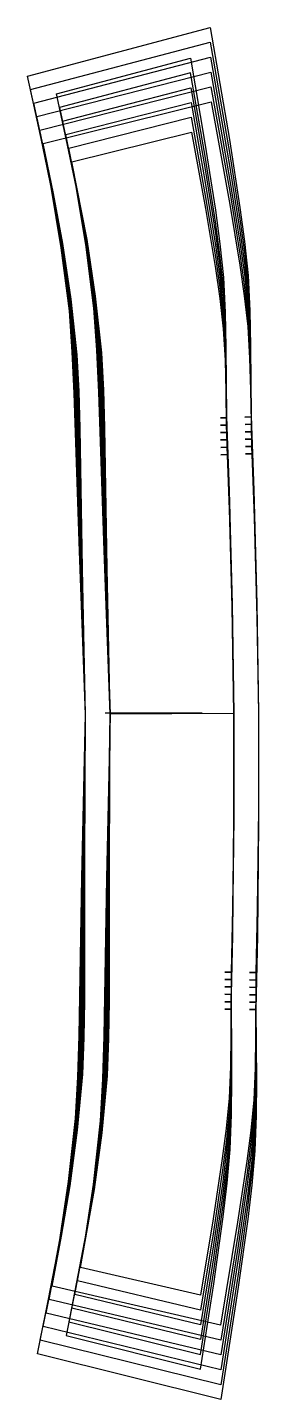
# Model space of a CAD drawing. Header units: inches. Extents: x 0 to 3.7, y 0 to 21.9.
import ezdxf

# ---------------------------------------------------------------- set-up
doc = ezdxf.new("R2010")
doc.units = ezdxf.units.IN

msp = doc.modelspace()

# ---------------------------------------------------------------- linework, layer by layer
at = {"layer": 'T001L001'}
for points in [[(3.689, 10.97), (3.69, 9.221), (3.671, 7.405), (3.645, 6.235), (3.547, 6.235), (3.645, 6.235), (3.655, 5.103), (3.651, 4.538), (3.632, 3.973), (3.584, 3.427), (3.519, 2.883), (3.367, 1.796), (3.088, 0), (0.158, 0.733), (0.338, 1.607), (0.504, 2.483), (0.656, 3.485), (0.769, 4.491), (0.806, 5.151), (0.825, 5.811), (0.87, 8.338), (0.926, 10.949), (0.83, 13.558), (0.745, 16.084), (0.716, 16.744), (0.669, 17.403), (0.54, 18.408), (0.373, 19.407), (0.193, 20.281), (0, 21.152), (2.917, 21.93), (3.224, 20.139), (3.393, 19.054), (3.466, 18.511), (3.523, 17.966), (3.551, 17.401), (3.564, 16.836), (3.572, 15.705), (3.473, 15.703), (3.572, 15.705), (3.615, 14.535), (3.663, 12.719), (3.689, 10.97)], [(3.689, 10.97), (3.69, 9.265), (3.67, 7.494), (3.645, 6.352), (3.547, 6.353), (3.645, 6.352), (3.653, 5.244), (3.648, 4.69), (3.629, 4.136), (3.58, 3.601), (3.516, 3.068), (3.364, 2.003), (3.087, 0.237), (0.205, 0.949), (0.379, 1.808), (0.54, 2.67), (0.685, 3.649), (0.793, 4.634), (0.827, 5.278), (0.843, 5.924), (0.88, 8.395), (0.926, 10.949), (0.84, 13.502), (0.764, 15.972), (0.738, 16.617), (0.694, 17.261), (0.571, 18.244), (0.411, 19.221), (0.237, 20.08), (0.05, 20.936), (2.92, 21.693), (3.225, 19.931), (3.393, 18.869), (3.465, 18.337), (3.522, 17.803), (3.551, 17.25), (3.564, 16.696), (3.573, 15.587), (3.475, 15.585), (3.573, 15.587), (3.616, 14.446), (3.663, 12.676), (3.689, 10.97)], [(3.689, 10.97), (3.69, 9.308), (3.67, 7.582), (3.645, 6.47), (3.547, 6.471), (3.645, 6.47), (3.651, 5.384), (3.645, 4.841), (3.625, 4.299), (3.577, 3.775), (3.513, 3.253), (3.362, 2.211), (3.087, 0.475), (0.252, 1.165), (0.42, 2.009), (0.575, 2.856), (0.714, 3.814), (0.816, 4.776), (0.847, 5.406), (0.861, 6.037), (0.889, 8.452), (0.926, 10.949), (0.85, 13.445), (0.784, 15.86), (0.761, 16.49), (0.72, 17.12), (0.603, 18.08), (0.449, 19.035), (0.281, 19.879), (0.1, 20.721), (2.923, 21.455), (3.226, 19.724), (3.393, 18.684), (3.465, 18.163), (3.521, 17.64), (3.55, 17.098), (3.564, 16.555), (3.575, 15.469), (3.477, 15.467), (3.575, 15.469), (3.617, 14.358), (3.664, 12.632), (3.689, 10.97)], [(1.32, 10.952), (1.223, 13.572), (1.138, 16.102), (1.109, 16.773), (1.061, 17.443), (0.93, 18.463), (0.76, 19.477), (0.463, 20.868), (2.602, 21.439), (2.835, 20.078), (3.002, 19.009), (3.074, 18.472), (3.13, 17.935), (3.158, 17.375), (3.17, 16.815), (3.178, 15.693), (3.08, 15.691), (3.178, 15.693), (3.222, 14.523), (3.27, 12.711), (3.295, 10.967)], [(3.689, 10.97), (3.689, 9.352), (3.67, 7.671), (3.645, 6.588), (3.547, 6.589), (3.645, 6.588), (3.648, 5.524), (3.642, 4.993), (3.621, 4.462), (3.573, 3.95), (3.51, 3.438), (3.36, 2.418), (3.086, 0.713), (0.299, 1.381), (0.461, 2.211), (0.61, 3.042), (0.742, 3.978), (0.839, 4.918), (0.867, 5.533), (0.879, 6.149), (0.898, 8.508), (0.926, 10.949), (0.86, 13.389), (0.804, 15.747), (0.783, 16.363), (0.745, 16.978), (0.634, 17.916), (0.487, 18.849), (0.325, 19.679), (0.15, 20.505), (2.927, 21.217), (3.227, 19.517), (3.392, 18.499), (3.464, 17.988), (3.52, 17.476), (3.549, 16.946), (3.564, 16.415), (3.577, 15.352), (3.479, 15.349), (3.577, 15.352), (3.618, 14.269), (3.664, 12.589), (3.689, 10.97)], [(3.295, 10.967), (3.27, 12.668), (3.223, 14.434), (3.18, 15.575), (3.081, 15.573), (3.18, 15.575), (3.17, 16.674), (3.157, 17.223), (3.129, 17.771), (3.073, 18.298), (3.002, 18.823), (2.836, 19.87), (2.605, 21.203), (0.512, 20.651), (0.799, 19.29), (0.961, 18.297), (1.087, 17.3), (1.131, 16.645), (1.158, 15.988), (1.233, 13.514), (1.32, 10.952)], [(3.689, 10.97), (3.689, 9.395), (3.669, 7.76), (3.645, 6.705), (3.547, 6.706), (3.645, 6.705), (3.646, 5.665), (3.639, 5.145), (3.618, 4.625), (3.569, 4.124), (3.506, 3.623), (3.358, 2.625), (3.086, 0.951), (0.346, 1.597), (0.502, 2.412), (0.646, 3.229), (0.771, 4.142), (0.862, 5.06), (0.888, 5.66), (0.896, 6.261), (0.907, 8.565), (0.926, 10.949), (0.87, 13.332), (0.823, 15.635), (0.805, 16.236), (0.771, 16.836), (0.665, 17.752), (0.526, 18.664), (0.369, 19.478), (0.2, 20.29), (2.93, 20.979), (3.229, 19.309), (3.392, 18.314), (3.463, 17.814), (3.519, 17.313), (3.548, 16.794), (3.564, 16.275), (3.579, 15.234), (3.48, 15.231), (3.579, 15.234), (3.619, 14.18), (3.664, 12.545), (3.689, 10.97)], [(1.32, 10.952), (1.243, 13.456), (1.178, 15.875), (1.154, 16.517), (1.112, 17.157), (0.993, 18.132), (0.837, 19.103), (0.561, 20.434), (2.609, 20.967), (2.837, 19.662), (3.001, 18.637), (3.072, 18.123), (3.128, 17.607), (3.157, 17.07), (3.17, 16.533), (3.182, 15.457), (3.083, 15.455), (3.182, 15.457), (3.224, 14.345), (3.27, 12.624), (3.295, 10.967)], [(3.689, 10.97), (3.688, 9.439), (3.669, 7.849), (3.645, 6.823), (3.547, 6.824), (3.645, 6.823), (3.644, 5.805), (3.636, 5.297), (3.614, 4.789), (3.566, 4.298), (3.503, 3.809), (3.356, 2.833), (3.085, 1.189), (0.393, 1.814), (0.543, 2.613), (0.681, 3.415), (0.8, 4.306), (0.886, 5.202), (0.908, 5.787), (0.915, 6.374), (0.917, 8.621), (0.926, 10.949), (0.88, 13.276), (0.843, 15.523), (0.828, 16.11), (0.796, 16.695), (0.697, 17.588), (0.564, 18.478), (0.414, 19.278), (0.251, 20.075), (2.933, 20.741), (3.23, 19.102), (3.392, 18.128), (3.462, 17.64), (3.518, 17.15), (3.548, 16.643), (3.564, 16.134), (3.581, 15.117), (3.482, 15.114), (3.581, 15.117), (3.62, 14.091), (3.664, 12.502), (3.689, 10.97)], [(1.32, 10.952), (1.254, 13.399), (1.197, 15.761), (1.176, 16.388), (1.138, 17.014), (1.025, 17.967), (0.876, 18.916), (0.611, 20.217), (2.613, 20.73), (2.839, 19.454), (3.001, 18.451), (3.072, 17.948), (3.127, 17.443), (3.156, 16.918), (3.17, 16.392), (3.183, 15.339), (3.085, 15.337), (3.183, 15.339), (3.225, 14.256), (3.27, 12.581), (3.295, 10.967)], [(1.32, 10.952), (1.264, 13.341), (1.217, 15.648), (1.199, 16.26), (1.163, 16.871), (1.056, 17.802), (0.914, 18.729), (0.66, 20), (2.616, 20.494), (2.84, 19.246), (3.001, 18.265), (3.071, 17.773), (3.126, 17.279), (3.155, 16.765), (3.17, 16.251), (3.185, 15.221), (3.087, 15.218), (3.185, 15.221), (3.226, 14.167), (3.271, 12.537), (3.295, 10.967)], [(1.32, 10.952), (1.274, 13.283), (1.237, 15.534), (1.221, 16.132), (1.189, 16.728), (1.088, 17.637), (0.953, 18.541), (0.709, 19.783), (2.62, 20.258), (2.841, 19.038), (3.001, 18.079), (3.07, 17.598), (3.125, 17.115), (3.155, 16.613), (3.17, 16.11), (3.187, 15.103), (3.089, 15.1), (3.187, 15.103), (3.227, 14.078), (3.271, 12.493), (3.295, 10.967)], [(1.32, 10.952), (1.264, 8.331), (1.218, 5.8), (1.199, 5.128), (1.162, 4.457), (1.047, 3.436), (0.893, 2.419), (0.617, 1.024), (2.765, 0.486), (2.977, 1.85), (3.127, 2.922), (3.191, 3.46), (3.239, 3.998), (3.258, 4.558), (3.261, 5.119), (3.252, 6.24), (3.153, 6.241), (3.252, 6.24), (3.277, 7.411), (3.297, 9.223), (3.295, 10.967)], [(1.32, 10.952), (1.273, 8.388), (1.236, 5.913), (1.22, 5.257), (1.185, 4.601), (1.076, 3.602), (0.929, 2.607), (0.663, 1.241), (2.765, 0.722), (2.975, 2.058), (3.124, 3.108), (3.187, 3.634), (3.235, 4.162), (3.255, 4.711), (3.259, 5.26), (3.252, 6.358), (3.153, 6.359), (3.252, 6.358), (3.277, 7.5), (3.296, 9.267), (3.295, 10.967)], [(3.295, 10.967), (3.296, 9.31), (3.276, 7.589), (3.252, 6.476), (3.153, 6.477), (3.252, 6.476), (3.257, 5.4), (3.252, 4.863), (3.231, 4.326), (3.184, 3.809), (3.121, 3.294), (2.973, 2.266), (2.765, 0.959), (0.709, 1.459), (0.964, 2.795), (1.105, 3.767), (1.209, 4.744), (1.24, 5.385), (1.254, 6.027), (1.282, 8.446), (1.32, 10.952)], [(3.295, 10.967), (3.295, 9.354), (3.276, 7.678), (3.252, 6.594), (3.153, 6.595), (3.252, 6.594), (3.255, 5.541), (3.249, 5.015), (3.228, 4.49), (3.18, 3.984), (3.118, 3.48), (2.971, 2.474), (2.765, 1.195), (0.755, 1.677), (1, 2.982), (1.134, 3.933), (1.232, 4.888), (1.261, 5.514), (1.272, 6.141), (1.292, 8.504), (1.32, 10.952)], [(3.295, 10.967), (3.295, 9.397), (3.276, 7.767), (3.252, 6.712), (3.153, 6.713), (3.252, 6.712), (3.253, 5.682), (3.245, 5.168), (3.224, 4.653), (3.177, 4.159), (3.114, 3.666), (2.969, 2.682), (2.765, 1.431), (0.801, 1.895), (1.035, 3.17), (1.163, 4.098), (1.255, 5.031), (1.281, 5.642), (1.29, 6.255), (1.301, 8.562), (1.32, 10.952)], [(3.295, 10.967), (3.295, 9.441), (3.275, 7.856), (3.252, 6.831), (3.153, 6.832), (3.252, 6.831), (3.25, 5.823), (3.242, 5.32), (3.221, 4.817), (3.173, 4.334), (3.111, 3.852), (2.967, 2.89), (2.765, 1.667), (0.847, 2.112), (1.071, 3.358), (1.192, 4.264), (1.279, 5.174), (1.302, 5.771), (1.308, 6.369), (1.31, 8.62), (1.32, 10.952)], [(2.791, 10.971), (1.241, 10.971)], [(3.295, 10.967), (1.32, 10.952)]]:
    msp.add_lwpolyline(points, dxfattribs=at)

doc.saveas('drawing.dxf')
